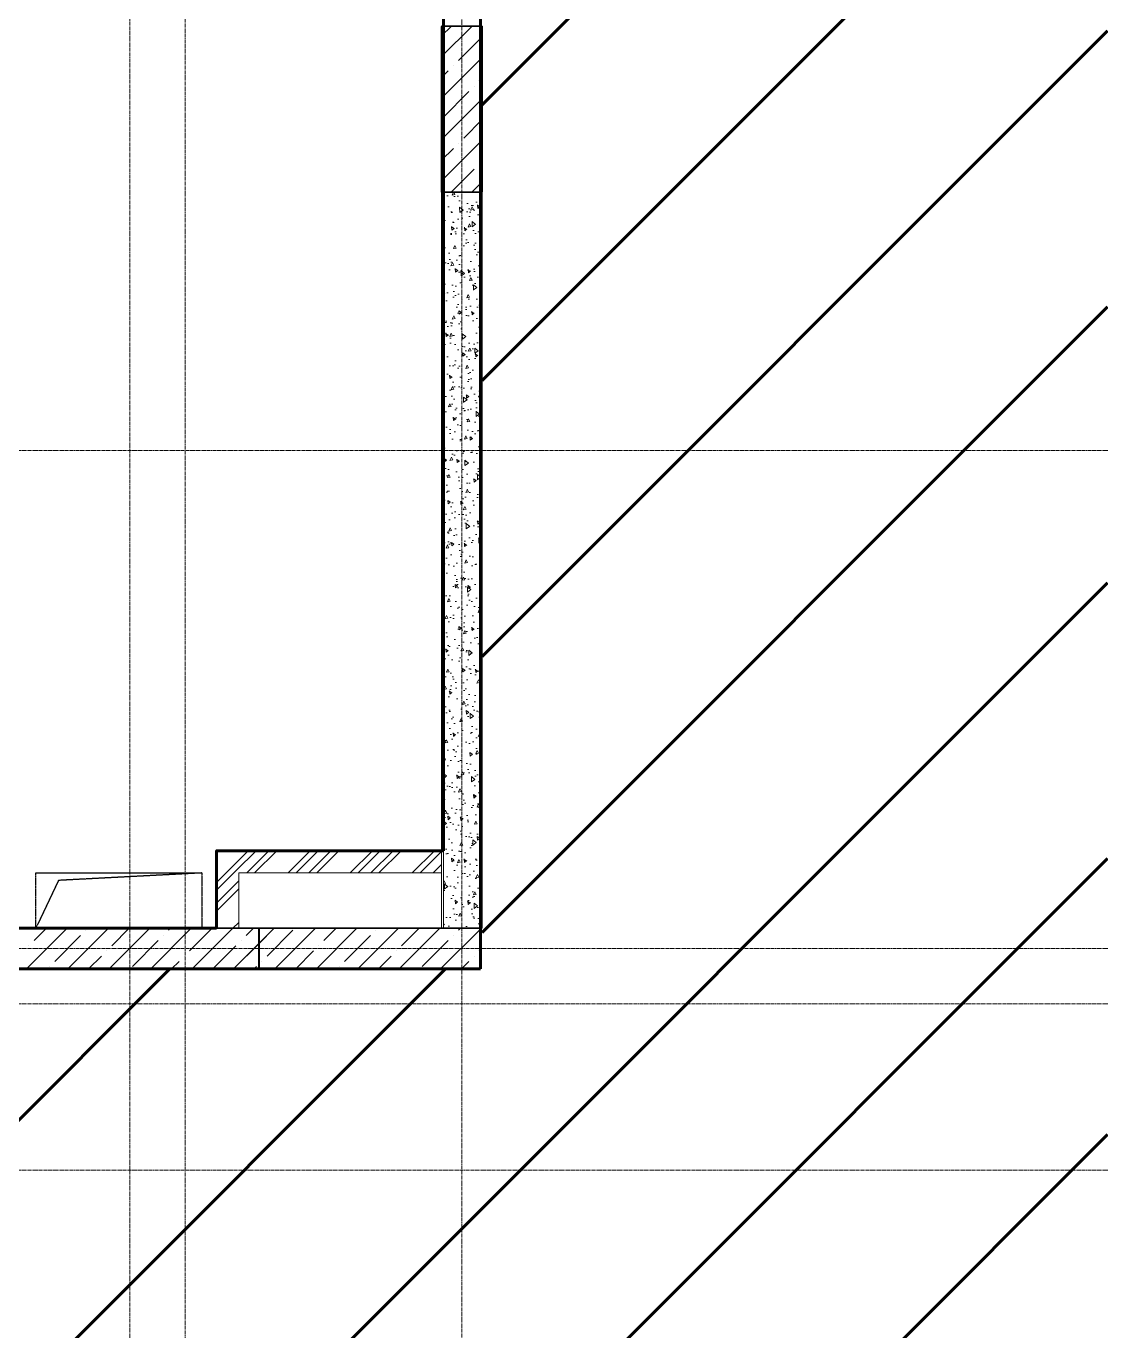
# Model space of a CAD drawing. Header units: millimetres. Extents: x 470010 to 1231400, y -134005 to 421770.
# Drawn here: x 678311 to 684138, y -68983 to -61911 of the extents above; entities that cross this region are included whole.
import ezdxf
from ezdxf.enums import TextEntityAlignment as Align

# ---------------------------------------------------------------- set-up
doc = ezdxf.new("R2010")
doc.units = ezdxf.units.MM
for name, pattern in [('CENTER2', [28.575, 19.05, -3.175, 3.175, -3.175]), ('HIDDEN', [9.525, 6.35, -3.175]), ('HIDDEN2', [4.7625, 3.175, -1.5875])]:
    doc.linetypes.add(name, pattern=pattern)
doc.layers.get('Defpoints').update_dxf_attribs({"color": 140})
for name, color, linetype, lineweight in [('0) шп потолок', 3, 'Continuous', 60), ('АР_Колонны', 70, 'Continuous', 30), ('АР_Стены ЖБ', 7, 'Continuous', 35), ('АР_Стены кирпич', 32, 'Continuous', 20), ('АР_Стены ПЕНОблок', 52, 'Continuous', 20), ('АР_Тонкая', 254, 'Continuous', 5), ('АР_Штриховка', 8, 'Continuous', 0)]:
    doc.layers.add(name, color=color, linetype=linetype, lineweight=lineweight)
doc.layers.add('РД_Оси_100', color=7, linetype='Continuous', lineweight=0, true_color=0x525252)
doc.styles.add('style1', font='ARIALN.TTF')

# ---------------------------------------------------------------- blocks, each defined once
blk = doc.blocks.new('СОШ_2200_АР_ОСИ_М100_28.05.24')
at = {"layer": 'РД_Оси_100', "color": 251, "linetype": 'CENTER2', "true_color": 0x636466}
blk.add_line((29555, 29400), (-5954.958, 29400), dxfattribs=at)
for points in [[(5849.555, 139938.679), (6000, 139538.679), (6000, -6194.559)], [(6300, -6195.83), (6300, 139538.679), (6450, 139938.679)], [(7800, -6155), (7800, 139938.679)], [(29555, 26700), (-5454.958, 26700), (-5954.958, 26850)], [(29555, 26400), (-5454.958, 26400), (-5954.958, 26250)], [(29555, 25500), (-5954.958, 25500)]]:
    blk.add_lwpolyline(points, dxfattribs=at)
blk = doc.blocks.new('A$C9108343f')
at = {"layer": 'АР_Штриховка', "linetype": 'Continuous', "lineweight": 0, "true_color": 0x000000}
h = blk.add_hatch(dxfattribs=at)
h.set_pattern_fill('AR-CONC', color=18, angle=45, style=0)
h.set_pattern_definition([(95, (-63444.08, -115658.25), (140.09465, 117.55338), [19.05, -209.55]), (40, (-63444.08, -115658.25), (-160.01845, 110.17673), [15.24, -167.64058]), (145.45144, (-63432.4, -115648.45), (-19.9238, 227.7301), [16.19, -178.09024]), (91.1842, (-63480, -115622.33), (221.41024, 161.9534), [28.575, -314.325]), (141.63556, (-63461.55, -115608.83), (-7.0866, 342.82676), [24.28502, -267.1356]), (36.18415, (-63480, -115622.33), (-7.0866, 342.82676), [22.85997, -251.45973]), (66, (-63453.06, -115613.35), (179.51998, 34.89515), [19.05, -209.55]), (11, (-63453.06, -115613.35), (-86.53993, 173.9412), [15.24, -167.64]), (116.45145, (-63438.1, -115610.44), (92.98005, 208.83634), [16.19, -178.08994]), (82.5, (-63444.08, -115658.25), (-57.60547, 61.973414), [0, -165.608, 0, -170.18, 0, -168.275]), (52.5, (-63444.08, -115658.25), (-23.589727, 118.087), [0, -97.028, 0, -161.798, 0, -64.135]), (12.5, (-63484.135, -115698.3), (99.927863, 91.826196), [0, -63.5, 0, -198.12, 0, -262.89]), (2.5, (-63502.1, -115716.26), (86.763904, 122.72239), [0, -82.55, 0, -131.572, 0, -186.69])])
h.paths.add_polyline_path([(14855, 33565), (15055, 33565), (15055, 37555), (14855, 37555)], flags=0)
h = blk.add_hatch(dxfattribs=at)
h.set_pattern_fill('ANSI32', color=18, scale=25, style=0)
h.set_pattern_definition([(45, (-63444.08, -115658.25), (-168.3798, 168.3798), []), (45, (-63331.83, -115658.25), (-168.3798, 168.3798), [])])
h.paths.add_polyline_path([(13625, 33565), (13745, 33565), (13745, 33865), (13625, 33985)], flags=0)
h = blk.add_hatch(dxfattribs=at)
h.set_pattern_fill('ANSI32', color=18, scale=25, style=0)
h.set_pattern_definition([(45, (-63444.08, -115658.25), (-168.3798, 168.3798), []), (45, (-63331.83, -115658.25), (-168.3798, 168.3798), [])])
h.paths.add_polyline_path([(13625, 33985), (13745, 33865), (14845, 33865), (14845, 33985)], flags=0)
at = {"color": 18, "linetype": 'HIDDEN', "ltscale": 0.07, "true_color": 0x000000}
for p, q in [((12645, 33865), (13545, 33865)), ((12645, 33565), (12645, 33865)), ((12645, 33865), (13545, 33865)), ((12645, 33565), (12645, 33865)), ((12767.9, 33824.6), (12645, 33565)), ((12767.9, 33824.6), (12645, 33565)), ((13545, 33865), (12767.9, 33824.6)), ((13545, 33865), (12767.9, 33824.6)), ((13545, 33865), (13545, 33565)), ((13545, 33865), (13545, 33565)), ((13545, 33565), (12645, 33565)), ((13545, 33565), (12645, 33565))]:
    blk.add_line(p, q, dxfattribs=at)
at = {"layer": '0) шп потолок'}
for points in [[(13625, 33565), (7275, 33565), (7275, 42655), (14855, 42655), (14855, 33985)], [(15055, 40455), (15055, 33345)], [(13625, 33565), (13625, 33985), (14855, 33985)], [(13855, 29665), (7255, 29665), (7255, 33345), (15055.5, 33345)]]:
    blk.add_lwpolyline(points, dxfattribs=at)
at = {"layer": 'АР_Колонны', "color": 18, "linetype": 'HIDDEN2', "lineweight": 25, "true_color": 0x000000}
for p, q in [((14845, 38455), (15065, 38455)), ((14845, 37555), (14845, 38455)), ((15065, 38455), (15065, 37555)), ((15065, 37555), (14845, 37555)), ((13855, 33565), (15055, 33565)), ((13855, 33345), (13855, 33565)), ((15055, 33565), (15055, 33345)), ((15055, 33345), (13855, 33345))]:
    blk.add_line(p, q, dxfattribs=at)
at = {"layer": 'АР_Колонны', "color": 18, "linetype": 'Continuous', "lineweight": 15, "true_color": 0x000000}
for p, q in [((15065, 38455), (14845, 38455)), ((14845, 38455), (14845, 37555)), ((15065, 38455), (14845, 38455)), ((14845, 38455), (14845, 37555)), ((15065, 37555), (15065, 38455)), ((15065, 37555), (15065, 38455)), ((14845, 37555), (15065, 37555)), ((14845, 37555), (15065, 37555)), ((13855, 33565), (13855, 33345)), ((15055, 33565), (13855, 33565)), ((15055, 33565), (13855, 33565)), ((13855, 33565), (13855, 33345)), ((15055, 33345), (15055, 33565)), ((15055, 33345), (15055, 33565)), ((13855, 33345), (15055, 33345)), ((13855, 33345), (15055, 33345))]:
    blk.add_line(p, q, dxfattribs=at)
at = {"layer": 'АР_Стены ЖБ', "color": 18, "linetype": 'Continuous', "lineweight": 30, "true_color": 0x000000}
for p, q in [((15065, 38455), (14845, 38455)), ((14845, 38455), (14845, 37555)), ((15065, 37555), (15065, 38455)), ((14845, 37555), (15065, 37555)), ((15055, 33565), (13855, 33565)), ((13855, 33565), (13855, 33345)), ((15055, 33345), (15055, 33565)), ((13855, 33345), (15055, 33345))]:
    blk.add_line(p, q, dxfattribs=at)
at = {"layer": 'АР_Стены ЖБ', "color": 18, "linetype": 'Continuous', "lineweight": 35, "true_color": 0x000000}
for p, q in [((13855, 33565), (7275, 33565)), ((13855, 33345), (13855, 33565)), ((7275, 33345), (13855, 33345))]:
    blk.add_line(p, q, dxfattribs=at)
at = {"layer": 'АР_Стены кирпич', "color": 18, "linetype": 'Continuous', "lineweight": 20, "true_color": 0x000000}
for p, q in [((13625, 33985), (13625, 33565)), ((14845, 33985), (13625, 33985)), ((14845, 33865), (14845, 33985)), ((13745, 33565), (13745, 33865)), ((13745, 33865), (14845, 33865)), ((13625, 33565), (13745, 33565))]:
    blk.add_line(p, q, dxfattribs=at)
at = {"layer": 'АР_Стены ПЕНОблок', "color": 18, "linetype": 'Continuous', "lineweight": 20, "true_color": 0x000000}
for p, q in [((15055, 37555), (14855, 37555)), ((14855, 37555), (14855, 33565)), ((15055, 33565), (15055, 37555)), ((14855, 33565), (15055, 33565))]:
    blk.add_line(p, q, dxfattribs=at)
at = {"layer": 'АР_Тонкая', "color": 18, "linetype": 'Continuous', "lineweight": 0, "true_color": 0x000000}
for p, q in [((14855, 37555), (14845, 37555)), ((14845, 37555), (14845, 33565)), ((14855, 33565), (14855, 37555)), ((15065, 37555), (15055, 37555)), ((15055, 37555), (15055, 33565)), ((15065, 33565), (15065, 37555)), ((14845, 33565), (14855, 33565)), ((15055, 33565), (15065, 33565))]:
    blk.add_line(p, q, dxfattribs=at)
at = {"layer": 'АР_Штриховка', "color": 18, "linetype": 'Continuous', "lineweight": 5, "true_color": 0x000000}
for p, q in [((14845, 38289.4), (15010.5, 38455)), ((14845, 38401.7), (14898.3, 38455)), ((14936.7, 38269), (15065, 38397.2)), ((14845, 38064.9), (15065, 38284.9)), ((14845, 38177.2), (14880.6, 38212.8)), ((14908.7, 38240.9), (14908.7, 38240.9)), ((15020.9, 38128.6), (15020.9, 38128.6)), ((15049, 38156.7), (15065, 38172.7)), ((14845, 37840.4), (15065, 38060.4)), ((14852.5, 37960.3), (14992.8, 38100.6)), ((14964.8, 37848), (15065, 37948.2)), ((14845, 37615.9), (15065, 37835.9)), ((14845, 37728.2), (14908.7, 37791.9)), ((14936.7, 37819.9), (14936.7, 37819.9)), ((15049, 37707.7), (15049, 37707.7)), ((14896.3, 37555), (15020.9, 37679.6)), ((15008.5, 37555), (15065, 37611.4)), ((12594.6, 33345), (12814.6, 33565)), ((12635.5, 33498.2), (12702.3, 33565)), ((12747.8, 33385.9), (12888.1, 33526.3)), ((12819.1, 33345), (13039.1, 33565)), ((12916.2, 33554.3), (12916.2, 33554.3)), ((13043.6, 33345), (13263.6, 33565)), ((13056.5, 33470.1), (13151.3, 33565)), ((13268.1, 33345), (13488.1, 33565)), ((13337.1, 33526.3), (13337.1, 33526.3)), ((13365.2, 33554.3), (13375.9, 33565)), ((13477.4, 33442.1), (13600.4, 33565)), ((13492.6, 33345), (13712.6, 33565)), ((13786.1, 33526.3), (13824.9, 33565)), ((13855, 33482.8), (13937.1, 33565)), ((13898.4, 33414), (14038.7, 33554.3)), ((13941.6, 33345), (14161.6, 33565)), ((14166.1, 33345), (14386.1, 33565)), ((14207.1, 33498.2), (14273.9, 33565)), ((14319.3, 33385.9), (14459.6, 33526.3)), ((14390.6, 33345), (14610.6, 33565)), ((14487.7, 33554.3), (14487.7, 33554.3)), ((14615.1, 33345), (14835.1, 33565)), ((14628, 33470.1), (14722.9, 33565)), ((14839.6, 33345), (15055, 33560.3)), ((14908.7, 33526.3), (14908.7, 33526.3)), ((14936.7, 33554.3), (14947.4, 33565)), ((12607.5, 33470.1), (12607.5, 33470.1)), ((13168.7, 33357.9), (13309, 33498.2)), ((13604.9, 33345), (13730, 33470.1)), ((13717.1, 33345), (13855, 33482.8)), ((13758.1, 33498.2), (13758.1, 33498.2)), ((14179, 33470.1), (14179, 33470.1)), ((14740.3, 33357.9), (14880.6, 33498.2)), ((12931.3, 33345), (13000.3, 33414)), ((13028.4, 33442.1), (13028.4, 33442.1)), ((13380.4, 33345), (13421.3, 33385.9)), ((13449.4, 33414), (13449.4, 33414)), ((13870.3, 33385.9), (13870.3, 33385.9)), ((14053.9, 33345), (14150.9, 33442.1)), ((14502.9, 33345), (14571.9, 33414)), ((14600, 33442.1), (14600, 33442.1)), ((14951.9, 33345), (14992.8, 33385.9)), ((15020.9, 33414), (15020.9, 33414)), ((15049, 33442.1), (15055, 33448.1)), ((12719.7, 33357.9), (12719.7, 33357.9)), ((13829.4, 33345), (13842.2, 33357.9)), ((14291.3, 33357.9), (14291.3, 33357.9))]:
    blk.add_line(p, q, dxfattribs=at)
at = {"layer": 'РД_Оси_100'}
blk.add_blockref('СОШ_2200_АР_ОСИ_М100_28.05.24', (7155, 6755), dxfattribs=at)
at = {"layer": 'Defpoints', "color": 18, "true_color": 0x000000, "style": 'style1'}
for p in [(143949.3, 316089.1), (143975, 281639.5), (143890.4, 273244.7), (143840, 264276.8), (143967.8, 254892.4), (12252, 104178.1), (12382.6, 96023.1)]:
    blk.add_attdef('АР-ПОМЕЩЕНИЕ:НАИМЕНОВАНИЕ', text='', height=100, dxfattribs=at).set_placement(p, align=Align.MIDDLE)
at = {"layer": 'Defpoints', "color": 18, "true_color": 0x000000, "style": 'style1', "flags": 8}
for p in [(143951.3, 279099.1), (143848.3, 269251.1), (143875.3, 260094.2), (144049.7, 250824.7), (163419.3, 238153.4), (155897.5, 237966), (183037.2, 237966), (143342.9, 237876.2)]:
    blk.add_attdef('АР-ПОМЕЩЕНИЕ:НАИМЕНОВАНИЕ', text='', height=100, dxfattribs=at).set_placement(p, align=Align.MIDDLE)

msp = doc.modelspace()

# ---------------------------------------------------------------- hatches: boundary and pattern name
at = {"layer": '0) шп потолок'}
h = msp.add_hatch(dxfattribs=at)
h.set_pattern_fill('ANSI31', color=3, scale=333)
h.paths.add_polyline_path([(700363.966, -68211.242), (700363.966, -67611.242), (699673.57, -67611.242), (699673.57, -67311.242), (695193.57, -67311.242), (695193.57, -68210.434), (694903.511, -68210.544), (693273.563, -68211.166), (693073.563, -68211.242), (692873.57, -68211.242), (691173.57, -68211.242), (684173.57, -68211.242), (684173.57, -68011.242), (684173.57, -65811.242), (684173.57, -65611.242), (684173.57, -64311.242), (684173.57, -59911.242), (684823.57, -59911.242), (684823.57, -59691.242), (685063.57, -59691.242), (685063.57, -57531.242), (684493.57, -57531.242), (684493.57, -54921.242), (681503.566, -54921.242), (681503.566, -57531.242), (680783.57, -57531.242), (680783.57, -58211.242), (680783.57, -58511.242), (680783.57, -61411.242), (680783.57, -61911.242), (680783.57, -62811.242), (680783.57, -66801.242), (680773.57, -67021.242), (679573.57, -67021.242), (672993.57, -67021.242), (672993.57, -67611.257), (672973.57, -67597.767), (672973.57, -70161.242), (672993.57, -70161.242), (672993.57, -70351.242), (673213.57, -70351.242), (673213.57, -70701.242), (679573.57, -70701.242), (679573.57, -70421.242), (680773.57, -70421.242), (680774.132, -70421.242), (680774.132, -70734.234), (680773.57, -70734.796), (680773.57, -72201.242), (682173.57, -72201.242), (684173.57, -72201.242), (684173.57, -72168.693), (698794.179, -72168.693), (698794.179, -71911.242), (699673.57, -71911.242), (699673.57, -71911.242), (700363.966, -71911.242)])
h.paths.add_polyline_path([(684404.826, -59899.073), (684791.115, -59899.073), (684791.115, -59598.459), (684404.826, -59598.459)], flags=24)
at = {"layer": 'АР_Штриховка', "linetype": 'Continuous', "lineweight": 0, "true_color": 0x000000}
h = msp.add_hatch(dxfattribs=at)
h.set_pattern_fill('AR-CONC', color=18, angle=45, style=0)
h.set_pattern_definition([(95, (602274.53, -216024.49), (140.09465, 117.55338), [19.05, -209.55]), (40, (602274.53, -216024.5), (-160.01845, 110.17673), [15.24, -167.64058]), (145.45144, (602286.2, -216014.7), (-19.9238, 227.7301), [16.19, -178.09024]), (91.1842, (602238.6, -215988.57), (221.41024, 161.9534), [28.575, -314.325]), (141.63556, (602257.06, -215975.07), (-7.0866, 342.82676), [24.28502, -267.1356]), (36.18415, (602238.6, -215988.57), (-7.0866, 342.82676), [22.85997, -251.45973]), (66, (602265.55, -215979.59), (179.51998, 34.89515), [19.05, -209.55]), (11, (602265.55, -215979.59), (-86.53993, 173.9412), [15.24, -167.64]), (116.45145, (602280.51, -215976.68), (92.98005, 208.83634), [16.19, -178.08994]), (82.5, (602274.53, -216024.49), (-57.60547, 61.973414), [0, -165.608, 0, -170.18, 0, -168.275]), (52.5, (602274.53, -216024.49), (-23.589727, 118.087), [0, -97.028, 0, -161.798, 0, -64.135]), (12.5, (602234.48, -216064.544), (99.927863, 91.826196), [0, -63.5, 0, -198.12, 0, -262.89]), (2.5, (602216.52, -216082.5), (86.763904, 122.72239), [0, -82.55, 0, -131.572, 0, -186.69])])
h.paths.add_polyline_path([(680573.57, -66801.242), (680773.57, -66801.242), (680773.57, -62811.242), (680573.57, -62811.242)], flags=0)
h = msp.add_hatch(dxfattribs=at)
h.set_pattern_fill('ANSI32', color=18, scale=25, style=0)
h.set_pattern_definition([(45, (602274.53, -216024.5), (-168.3798, 168.3798), []), (45, (602386.78, -216024.5), (-168.3798, 168.3798), [])])
h.paths.add_polyline_path([(679343.57, -66801.242), (679463.57, -66801.242), (679463.57, -66501.242), (679343.57, -66381.242)], flags=0)
h = msp.add_hatch(dxfattribs=at)
h.set_pattern_fill('ANSI32', color=18, scale=25, style=0)
h.set_pattern_definition([(45, (602274.53, -216024.5), (-168.3798, 168.3798), []), (45, (602386.78, -216024.5), (-168.3798, 168.3798), [])])
h.paths.add_polyline_path([(679343.57, -66381.242), (679463.57, -66501.242), (680563.57, -66501.242), (680563.57, -66381.242)], flags=0)

# ---------------------------------------------------------------- linework, layer by layer
at = {"color": 18, "linetype": 'HIDDEN', "ltscale": 0.07, "true_color": 0x000000}
for p, q in [((678363.57, -66501.242), (679263.57, -66501.242)), ((678363.57, -66801.242), (678363.57, -66501.242)), ((678363.57, -66501.242), (679263.57, -66501.242)), ((678363.57, -66801.242), (678363.57, -66501.242)), ((678486.489, -66541.637), (678363.57, -66801.242)), ((678486.489, -66541.637), (678363.57, -66801.242)), ((679263.57, -66501.242), (678486.489, -66541.637)), ((679263.57, -66501.242), (678486.489, -66541.637)), ((679263.57, -66501.242), (679263.57, -66801.242)), ((679263.57, -66501.242), (679263.57, -66801.242)), ((679263.57, -66801.242), (678363.57, -66801.242)), ((679263.57, -66801.242), (678363.57, -66801.242))]:
    msp.add_line(p, q, dxfattribs=at)
at = {"layer": '0) шп потолок'}
for points in [[(679343.57, -66801.242), (672993.57, -66801.242), (672993.57, -57711.242), (680573.57, -57711.242), (680573.57, -66381.242)], [(680773.57, -59911.242), (680773.57, -67021.242)], [(679343.57, -66801.242), (679343.57, -66381.242), (680573.57, -66381.242)], [(679573.57, -70701.242), (672973.57, -70701.242), (672973.57, -67021.242), (680774.132, -67021.242)]]:
    msp.add_lwpolyline(points, dxfattribs=at)
at = {"layer": 'АР_Колонны', "color": 18, "linetype": 'HIDDEN2', "lineweight": 25, "true_color": 0x000000}
for p, q in [((680563.57, -61911.242), (680783.57, -61911.242)), ((680563.57, -62811.242), (680563.57, -61911.242)), ((680783.57, -61911.242), (680783.57, -62811.242)), ((680783.57, -62811.242), (680563.57, -62811.242)), ((679573.57, -66801.242), (680773.57, -66801.242)), ((679573.57, -67021.242), (679573.57, -66801.242)), ((680773.57, -66801.242), (680773.57, -67021.242)), ((680773.57, -67021.242), (679573.57, -67021.242))]:
    msp.add_line(p, q, dxfattribs=at)
at = {"layer": 'АР_Колонны', "color": 18, "linetype": 'Continuous', "lineweight": 15, "true_color": 0x000000}
for p, q in [((680783.57, -61911.242), (680563.57, -61911.242)), ((680563.57, -61911.242), (680563.57, -62811.242)), ((680783.57, -61911.242), (680563.57, -61911.242)), ((680563.57, -61911.242), (680563.57, -62811.242)), ((680783.57, -62811.242), (680783.57, -61911.242)), ((680783.57, -62811.242), (680783.57, -61911.242)), ((680563.57, -62811.242), (680783.57, -62811.242)), ((680563.57, -62811.242), (680783.57, -62811.242)), ((679573.57, -66801.242), (679573.57, -67021.242)), ((680773.57, -66801.242), (679573.57, -66801.242)), ((680773.57, -66801.242), (679573.57, -66801.242)), ((679573.57, -66801.242), (679573.57, -67021.242)), ((680773.57, -67021.242), (680773.57, -66801.242)), ((680773.57, -67021.242), (680773.57, -66801.242)), ((679573.57, -67021.242), (680773.57, -67021.242)), ((679573.57, -67021.242), (680773.57, -67021.242))]:
    msp.add_line(p, q, dxfattribs=at)
at = {"layer": 'АР_Стены ЖБ', "color": 18, "linetype": 'Continuous', "lineweight": 30, "true_color": 0x000000}
for p, q in [((680783.57, -61911.242), (680563.57, -61911.242)), ((680563.57, -61911.242), (680563.57, -62811.242)), ((680783.57, -62811.242), (680783.57, -61911.242)), ((680563.57, -62811.242), (680783.57, -62811.242)), ((680773.57, -66801.242), (679573.57, -66801.242)), ((679573.57, -66801.242), (679573.57, -67021.242)), ((680773.57, -67021.242), (680773.57, -66801.242)), ((679573.57, -67021.242), (680773.57, -67021.242))]:
    msp.add_line(p, q, dxfattribs=at)
at = {"layer": 'АР_Стены ЖБ', "color": 18, "linetype": 'Continuous', "lineweight": 35, "true_color": 0x000000}
for p, q in [((679573.567, -66801.242), (672993.57, -66801.242)), ((679573.567, -67021.242), (679573.567, -66801.242)), ((672993.57, -67021.242), (679573.567, -67021.242))]:
    msp.add_line(p, q, dxfattribs=at)
at = {"layer": 'АР_Стены кирпич', "color": 18, "linetype": 'Continuous', "lineweight": 20, "true_color": 0x000000}
for p, q in [((679343.57, -66381.242), (679343.57, -66801.242)), ((680563.57, -66381.242), (679343.57, -66381.242)), ((680563.57, -66501.242), (680563.57, -66381.242)), ((679463.57, -66801.242), (679463.57, -66501.242)), ((679463.57, -66501.242), (680563.57, -66501.242)), ((679343.57, -66801.242), (679463.57, -66801.242))]:
    msp.add_line(p, q, dxfattribs=at)
at = {"layer": 'АР_Стены ПЕНОблок', "color": 18, "linetype": 'Continuous', "lineweight": 20, "true_color": 0x000000}
for p, q in [((680773.57, -62811.242), (680573.57, -62811.242)), ((680573.57, -62811.242), (680573.57, -66801.242)), ((680773.57, -66801.242), (680773.57, -62811.242)), ((680573.57, -66801.242), (680773.57, -66801.242))]:
    msp.add_line(p, q, dxfattribs=at)
at = {"layer": 'АР_Тонкая', "color": 18, "linetype": 'Continuous', "lineweight": 0, "true_color": 0x000000}
for p, q in [((680573.57, -62811.242), (680563.57, -62811.242)), ((680563.57, -62811.242), (680563.57, -66801.242)), ((680573.57, -66801.242), (680573.57, -62811.242)), ((680783.57, -62811.242), (680773.57, -62811.242)), ((680773.57, -62811.242), (680773.57, -66801.242)), ((680783.57, -66801.242), (680783.57, -62811.242)), ((680563.57, -66801.242), (680573.57, -66801.242)), ((680773.57, -66801.242), (680783.57, -66801.242))]:
    msp.add_line(p, q, dxfattribs=at)
at = {"layer": 'АР_Штриховка', "color": 18, "linetype": 'Continuous', "lineweight": 5, "true_color": 0x000000}
for p, q in [((680563.57, -62076.793), (680729.121, -61911.242)), ((680563.57, -61964.54), (680616.868, -61911.242)), ((680655.327, -62097.289), (680783.57, -61969.046)), ((680563.57, -62301.3), (680783.57, -62081.3)), ((680563.57, -62189.046), (680599.201, -62153.416)), ((680767.58, -62209.542), (680783.57, -62193.553)), ((680571.137, -62405.986), (680711.454, -62265.669)), ((680563.57, -62525.806), (680783.57, -62305.806)), ((680683.39, -62518.239), (680783.57, -62418.059)), ((680563.57, -62750.312), (680783.57, -62530.312)), ((680563.57, -62638.059), (680627.264, -62574.365)), ((680614.893, -62811.242), (680739.517, -62686.619)), ((680727.147, -62811.242), (680783.57, -62754.819)), ((678313.198, -67021.242), (678533.198, -66801.242)), ((678354.136, -66868.05), (678420.945, -66801.242)), ((678537.704, -67021.242), (678757.704, -66801.242)), ((678762.211, -67021.242), (678982.211, -66801.242)), ((678775.086, -66896.114), (678869.957, -66801.242)), ((678986.717, -67021.242), (679206.717, -66801.242)), ((679083.782, -66811.924), (679094.464, -66801.242)), ((679196.036, -66924.177), (679318.97, -66801.242)), ((679211.223, -67021.242), (679431.223, -66801.242)), ((679504.732, -66839.987), (679543.477, -66801.242)), ((679573.57, -66883.402), (679655.73, -66801.242)), ((679616.985, -66952.24), (679757.302, -66811.924)), ((679660.236, -67021.242), (679880.236, -66801.242)), ((679884.743, -67021.242), (680104.743, -66801.242)), ((679925.681, -66868.05), (679992.489, -66801.242)), ((680109.249, -67021.242), (680329.249, -66801.242)), ((680333.755, -67021.242), (680553.755, -66801.242)), ((680346.631, -66896.114), (680441.502, -66801.242)), ((680558.262, -67021.242), (680773.57, -66805.934)), ((680655.327, -66811.924), (680666.009, -66801.242)), ((678466.39, -66980.303), (678606.706, -66839.987)), ((678887.339, -67008.367), (679027.656, -66868.05)), ((679323.477, -67021.242), (679448.605, -66896.114)), ((679435.73, -67021.242), (679573.567, -66883.405)), ((680037.935, -66980.303), (680178.251, -66839.987)), ((680458.884, -67008.367), (680599.201, -66868.05)), ((678649.957, -67021.242), (678718.959, -66952.24)), ((679772.489, -67021.242), (679869.555, -66924.177)), ((680221.502, -67021.242), (680290.504, -66952.24)), ((680767.58, -66924.177), (680773.57, -66918.187)), ((679098.97, -67021.242), (679139.909, -66980.303)), ((679547.983, -67021.242), (679560.858, -67008.367)), ((680670.515, -67021.242), (680711.454, -66980.303))]:
    msp.add_line(p, q, dxfattribs=at)

# ---------------------------------------------------------------- block references
msp.add_blockref('A$C9108343f', (665718.612, -100366.242))
at = {"layer": 'РД_Оси_100'}
msp.add_blockref('СОШ_2200_АР_ОСИ_М100_28.05.24', (672873.57, -93611.242), dxfattribs=at)

doc.saveas('drawing.dxf')
